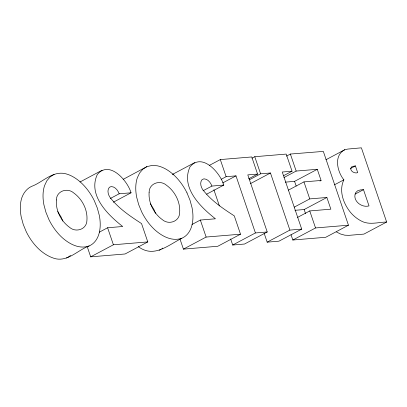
<?xml version="1.0" encoding="UTF-8"?>
<svg xmlns="http://www.w3.org/2000/svg" width="407" height="407" viewBox="0 0 407 407"><rect width="100%" height="100%" fill="white"/><g stroke="black" fill="none" stroke-linecap="round" stroke-linejoin="round"><path stroke-width="0.61" d="M344.785 149.73C333.394 155.515 337.281 171.729 343.864 179.828C338.451 191.214 343.717 204.68 351.541 213.573C354.873 217.114 358.801 220.08 363.309 221.952C370.823 224.842 378.917 222.12 386.65 222.029L361.391 147.827L347.782 149.064L344.785 149.73L325.951 159.737M113.334 202.213L131.059 192.791C127.503 180.632 109.473 159.824 97.293 174.517C87.653 195.299 107.921 214.921 122.705 226.506L107.606 227.762L99.298 232.178M206.624 194.195L223.794 185.073C220.238 172.914 202.203 152.106 190.028 166.799C180.387 187.581 200.651 207.204 215.44 218.788L200.341 220.045L192.033 224.46M54.172 174.359L50.076 176.953L46.861 180.754L44.592 185.536A39.911 24.496 62 0 0 43.915 204.823L45.935 212.291L48.972 219.673A39.911 24.496 62 0 0 62.378 237.79C69.505 244.098 79.502 249.471 89.143 245.945A40.283 24.725 62 0 0 98.682 234.768A40.288 24.73 62 0 0 99.328 215.486L97.304 208.018L94.271 200.631A40.288 24.73 62 0 0 80.896 182.514A40.283 24.725 62 0 0 64.479 173.499C51.933 171.194 42.399 182.494 31.456 186.426C26.796 188.614 23.616 192.847 21.876 197.604A39.911 24.496 62 0 0 21.205 216.89L23.224 224.359L26.262 231.746A39.911 24.496 62 0 0 39.667 249.857C44.439 254.004 49.908 257.428 56.12 258.872C68.666 261.182 78.2 249.873 89.143 245.945M123.168 179.355L146.902 166.636L151.811 165.481L157.214 165.781A40.283 24.725 62 0 1 173.631 174.796A40.288 24.73 62 0 1 187.006 192.913M146.902 166.636L142.811 169.231L139.596 173.031L137.322 177.813A39.911 24.496 62 0 0 136.65 197.105L138.67 204.573L141.707 211.955A39.911 24.496 62 0 0 155.113 230.072C162.235 236.381 172.237 241.753 181.873 238.222A40.283 24.725 62 0 0 191.417 227.05A40.288 24.73 62 0 0 192.063 207.763L190.038 200.295L187.001 192.913M79.986 181.995L102.147 170.218M110.317 198.489L119.18 193.783L131.059 192.791M172.721 174.272L194.877 162.5M209.223 165.461L220.304 159.575L251.755 156.954L257.58 174.069L248.713 178.78M252.004 158.175L254.772 156.705L286.223 154.085L292.048 171.199L283.74 175.615M221.143 179.334L226.129 176.684L235.984 175.865L255.418 232.952L267.226 231.97L247.792 174.883L257.58 174.069M203.047 190.771L211.91 186.06L223.794 185.073M222.69 182.931L235.984 175.865M87.291 246.871L90.685 256.842L113.4 244.775L147.782 241.916L141.544 223.585C129.986 216.086 118.178 208.18 109.783 197.054C108.013 194.2 106.96 190.069 109.381 187.276L111.253 186.554C115.242 186.681 117.872 190.374 119.18 193.783M286.503 156.105L290.379 154.044L323.331 151.404L348.458 225.208L325.748 237.276L292.826 240.018L291.03 234.737M249.522 179.706L260.597 173.814L270.457 172.995L289.891 230.082L301.699 229.1L282.265 172.013L292.048 171.199M250.514 183.593L270.457 172.995M147.782 241.916L125.071 253.983L90.685 256.842M283.984 177.533L296.169 171.057L317.282 169.302L321.082 180.464L319.973 181.049M138.268 246.601C153.775 258.282 167.496 245.594 181.873 238.222M285.256 182.143L294.571 181.369L317.282 169.302M288.446 190.13L303.953 181.888L321.082 180.464M180.026 239.153L183.42 249.125L206.13 237.057L240.517 234.193L234.279 215.868C222.721 208.369 210.907 200.463 202.513 189.336C200.748 186.482 199.695 182.351 202.116 179.558L203.988 178.831C207.972 178.958 210.607 182.657 211.91 186.06M350.422 168.574L355.408 165.924L357.702 172.66C354.187 174.145 348.051 169.77 352.04 166.504L355.408 165.924M240.517 234.193L217.806 246.26L183.42 249.125M334.447 184.834L343.864 179.828M294.236 207.143L309.747 198.901L326.872 197.476L330.855 209.178L309.747 210.933L297.558 217.409M230.657 239.011L232.702 245.019L255.418 232.952M294.983 210.307L304.161 209.544L326.872 197.476M267.226 231.97L244.515 244.037L232.702 245.019M355.184 194.088L363.492 189.672L369.017 205.901C361.594 208.094 352.147 200.62 355.576 192.821L357.504 190.847L360.261 189.942L363.492 189.672M264.107 233.14L267.175 242.15L289.891 230.082M301.699 229.1L278.988 241.168L267.175 242.15M292.826 240.018L315.537 227.951L348.458 225.208M386.65 222.029L363.939 234.096L348.891 235.348L344.79 235.185L340.593 234.02L336.452 231.97M172.716 174.44L173.809 174.181M150.397 203.8L153.882 209.366L155.515 213.344M57.667 211.523L61.147 217.089L62.785 221.067M303.953 181.888L309.747 198.901M290.379 154.044L296.169 171.057M309.747 210.933L315.537 227.951M294.571 181.369L296.169 186.07M304.161 209.544L305.555 213.639M254.772 156.705L260.597 173.814M220.304 159.575L226.129 176.684M213.884 189.738L219.409 205.962M200.341 220.045L206.13 237.057M107.606 227.762L113.4 244.775M162.79 248.092A40.283 24.725 62 0 1 161.813 248.83M160.785 249.481A40.283 24.725 62 0 1 159.162 250.295M70.523 255.418A40.283 24.725 62 0 1 66.427 258.013M56.385 199.954C55.556 210.516 61.025 221.179 69.541 227.325C75.9 232.992 86.874 229.355 86.925 220.35C87.754 209.783 82.285 199.125 73.769 192.979C67.409 187.306 56.436 190.944 56.385 199.954M149.12 192.231C148.29 202.798 153.76 213.456 162.271 219.602C168.635 225.275 179.604 221.637 179.655 212.627C180.489 202.065 175.015 191.402 166.504 185.261C160.139 179.589 149.171 183.226 149.12 192.231"/></g></svg>
